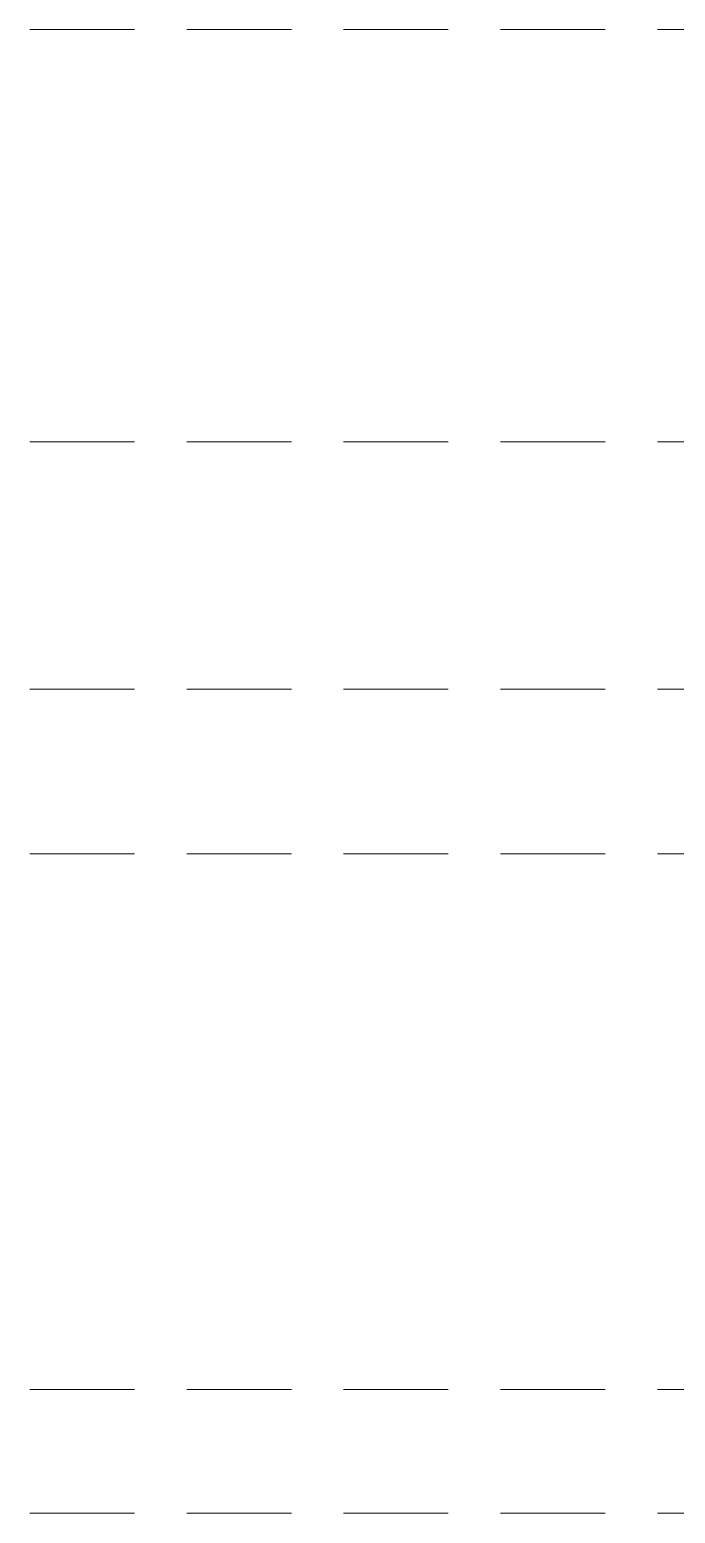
# Model space of a CAD drawing. Header units: millimetres. Extents: x 1500 to 3333, y 525 to 1954.
# Drawn here: x 1500 to 1578.4, y 1109.4 to 1289.4 of the extents above; entities that cross this region are included whole.
import ezdxf

# ---------------------------------------------------------------- set-up
doc = ezdxf.new("R2010")
doc.units = ezdxf.units.MM
doc.linetypes.add('DASHED', pattern=[19.05, 12.7, -6.35])
doc.layers.add('AKS CIZGISI (BEYKENT)', color=252, linetype='DASHED', lineweight=20)

msp = doc.modelspace()

# ---------------------------------------------------------------- linework, layer by layer
at = {"layer": 'AKS CIZGISI (BEYKENT)'}
for p, q in [((1500.03, 1289.41), (3272.36, 1289.41)), ((1500.03, 1239.41), (3272.36, 1239.41)), ((1500.03, 1209.41), (3333, 1209.41)), ((1500.03, 1189.41), (3272.36, 1189.41)), ((1500.03, 1124.41), (3272.36, 1124.41)), ((1500.03, 1109.41), (3333, 1109.41))]:
    msp.add_line(p, q, dxfattribs=at)

doc.saveas('drawing.dxf')
